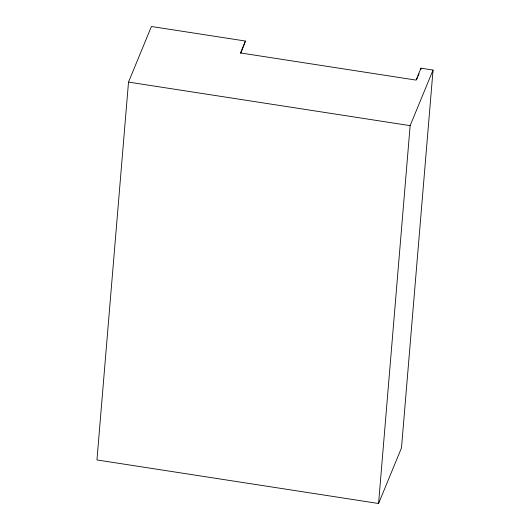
<?xml version="1.0" encoding="UTF-8"?>
<svg xmlns="http://www.w3.org/2000/svg" width="530" height="530" viewBox="0 0 530 530"><rect width="100%" height="100%" fill="white"/><g stroke="black" fill="none" stroke-linecap="round" stroke-linejoin="round"><path stroke-width="0.79" d="M128.512 82.09L96.95 459.947L378.579 503.5L401.488 447.91L433.05 70.053L420.979 68.191L416.07 80.103L240.534 52.954L245.443 41.042L151.421 26.5L128.512 82.09L410.141 125.643L433.05 70.053M245.443 41.042L240.746 53.371M378.579 503.5L410.141 125.643M420.88 69.35L420.979 68.191M416.587 79.772L417.501 77.539M418.117 76.048L419.038 73.816"/></g></svg>
